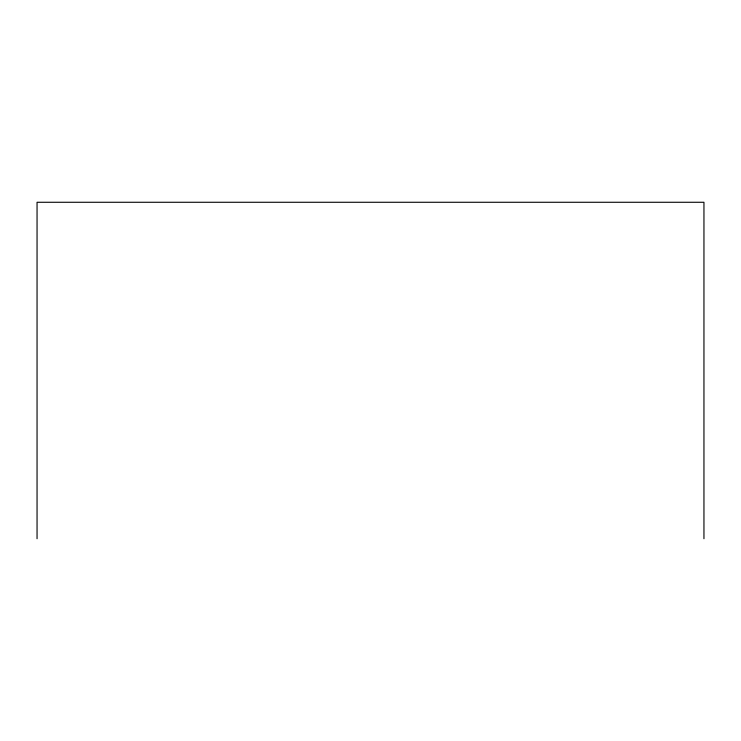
<?xml version="1.0" encoding="UTF-8"?>
<svg xmlns="http://www.w3.org/2000/svg" width="741" height="741" viewBox="0 0 741 741"><rect width="100%" height="100%" fill="white"/><g stroke="black" fill="none" stroke-linecap="round" stroke-linejoin="round"><path stroke-width="1.11" d="M703.95 538.726L703.95 202.274L37.05 202.274L37.05 538.726"/></g></svg>
